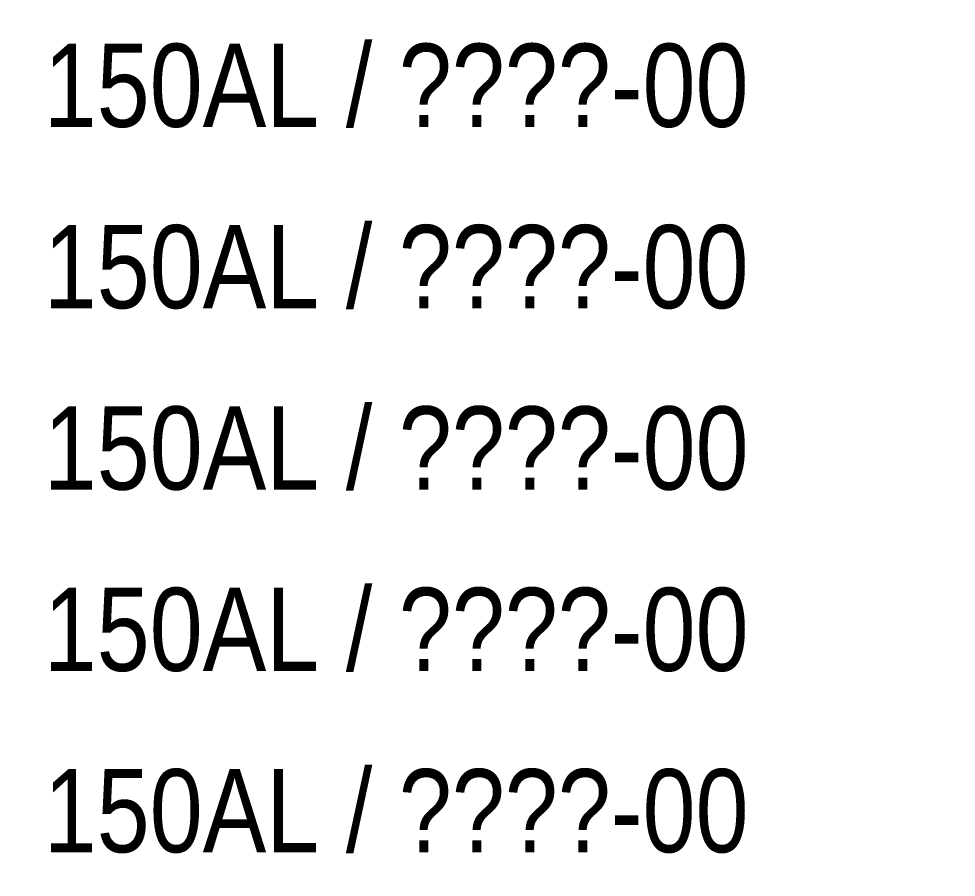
# Model space of a CAD drawing. Extents: x -25 to 358, y -10 to 454.
# Drawn here: x -2.04 to 3.03, y 93.11 to 97.76 of the extents above; entities that cross this region are included whole.
import ezdxf

# ---------------------------------------------------------------- set-up
doc = ezdxf.new("R2010")
doc.units = 0
doc.header["$MEASUREMENT"] = 0
doc.linetypes.add('DASHED', pattern=[0.75, 0.5, -0.25])
for name, color, linetype, lineweight in [('Aansluiting LS K08', 244, 'DASHED', 0), ('Aansluiting LS K09', 104, 'DASHED', 0), ('Aansluiting LS K10', 1, 'DASHED', 0), ('Aansluiting LS K11', 190, 'DASHED', 0), ('Aansluiting LS K12', 201, 'DASHED', 0)]:
    doc.layers.add(name, color=color, linetype=linetype, lineweight=lineweight)
doc.styles.add('TECHBASE_ARIAL_NOVA_LIGHT', font='ArialNova-Light.ttf')

msp = doc.modelspace()

# ---------------------------------------------------------------- texts
at = {"layer": 'Aansluiting LS K08', "insert": (-1.9065, 97.1672), "char_height": 0.45, "width": 4.8, "attachment_point": 7, "style": 'TECHBASE_ARIAL_NOVA_LIGHT', "bg_fill": 3, "box_fill_scale": 1.3, "bg_fill_color": 7, "bg_fill_true_color": 16777215, "bg_fill_transparency": 0}
msp.add_mtext('{150AL / ????-00}', dxfattribs=at)
at = {"layer": 'Aansluiting LS K09', "insert": (-1.9065, 96.1862), "char_height": 0.45, "width": 4.8, "attachment_point": 7, "style": 'TECHBASE_ARIAL_NOVA_LIGHT', "bg_fill": 3, "box_fill_scale": 1.3, "bg_fill_color": 7, "bg_fill_true_color": 16777215, "bg_fill_transparency": 0}
msp.add_mtext('{150AL / ????-00}', dxfattribs=at)
at = {"layer": 'Aansluiting LS K10', "insert": (-1.9065, 95.2052), "char_height": 0.45, "width": 4.8, "attachment_point": 7, "style": 'TECHBASE_ARIAL_NOVA_LIGHT', "bg_fill": 3, "box_fill_scale": 1.3, "bg_fill_color": 7, "bg_fill_true_color": 16777215, "bg_fill_transparency": 0}
msp.add_mtext('{150AL / ????-00}', dxfattribs=at)
at = {"layer": 'Aansluiting LS K11', "insert": (-1.9065, 94.2243), "char_height": 0.45, "width": 4.8, "attachment_point": 7, "style": 'TECHBASE_ARIAL_NOVA_LIGHT', "bg_fill": 3, "box_fill_scale": 1.3, "bg_fill_color": 7, "bg_fill_true_color": 16777215, "bg_fill_transparency": 0}
msp.add_mtext('{150AL / ????-00}', dxfattribs=at)
at = {"layer": 'Aansluiting LS K12', "insert": (-1.9065, 93.2433), "char_height": 0.45, "width": 4.8, "attachment_point": 7, "style": 'TECHBASE_ARIAL_NOVA_LIGHT', "bg_fill": 3, "box_fill_scale": 1.3, "bg_fill_color": 7, "bg_fill_true_color": 16777215, "bg_fill_transparency": 0}
msp.add_mtext('{150AL / ????-00}', dxfattribs=at)

doc.saveas('drawing.dxf')
